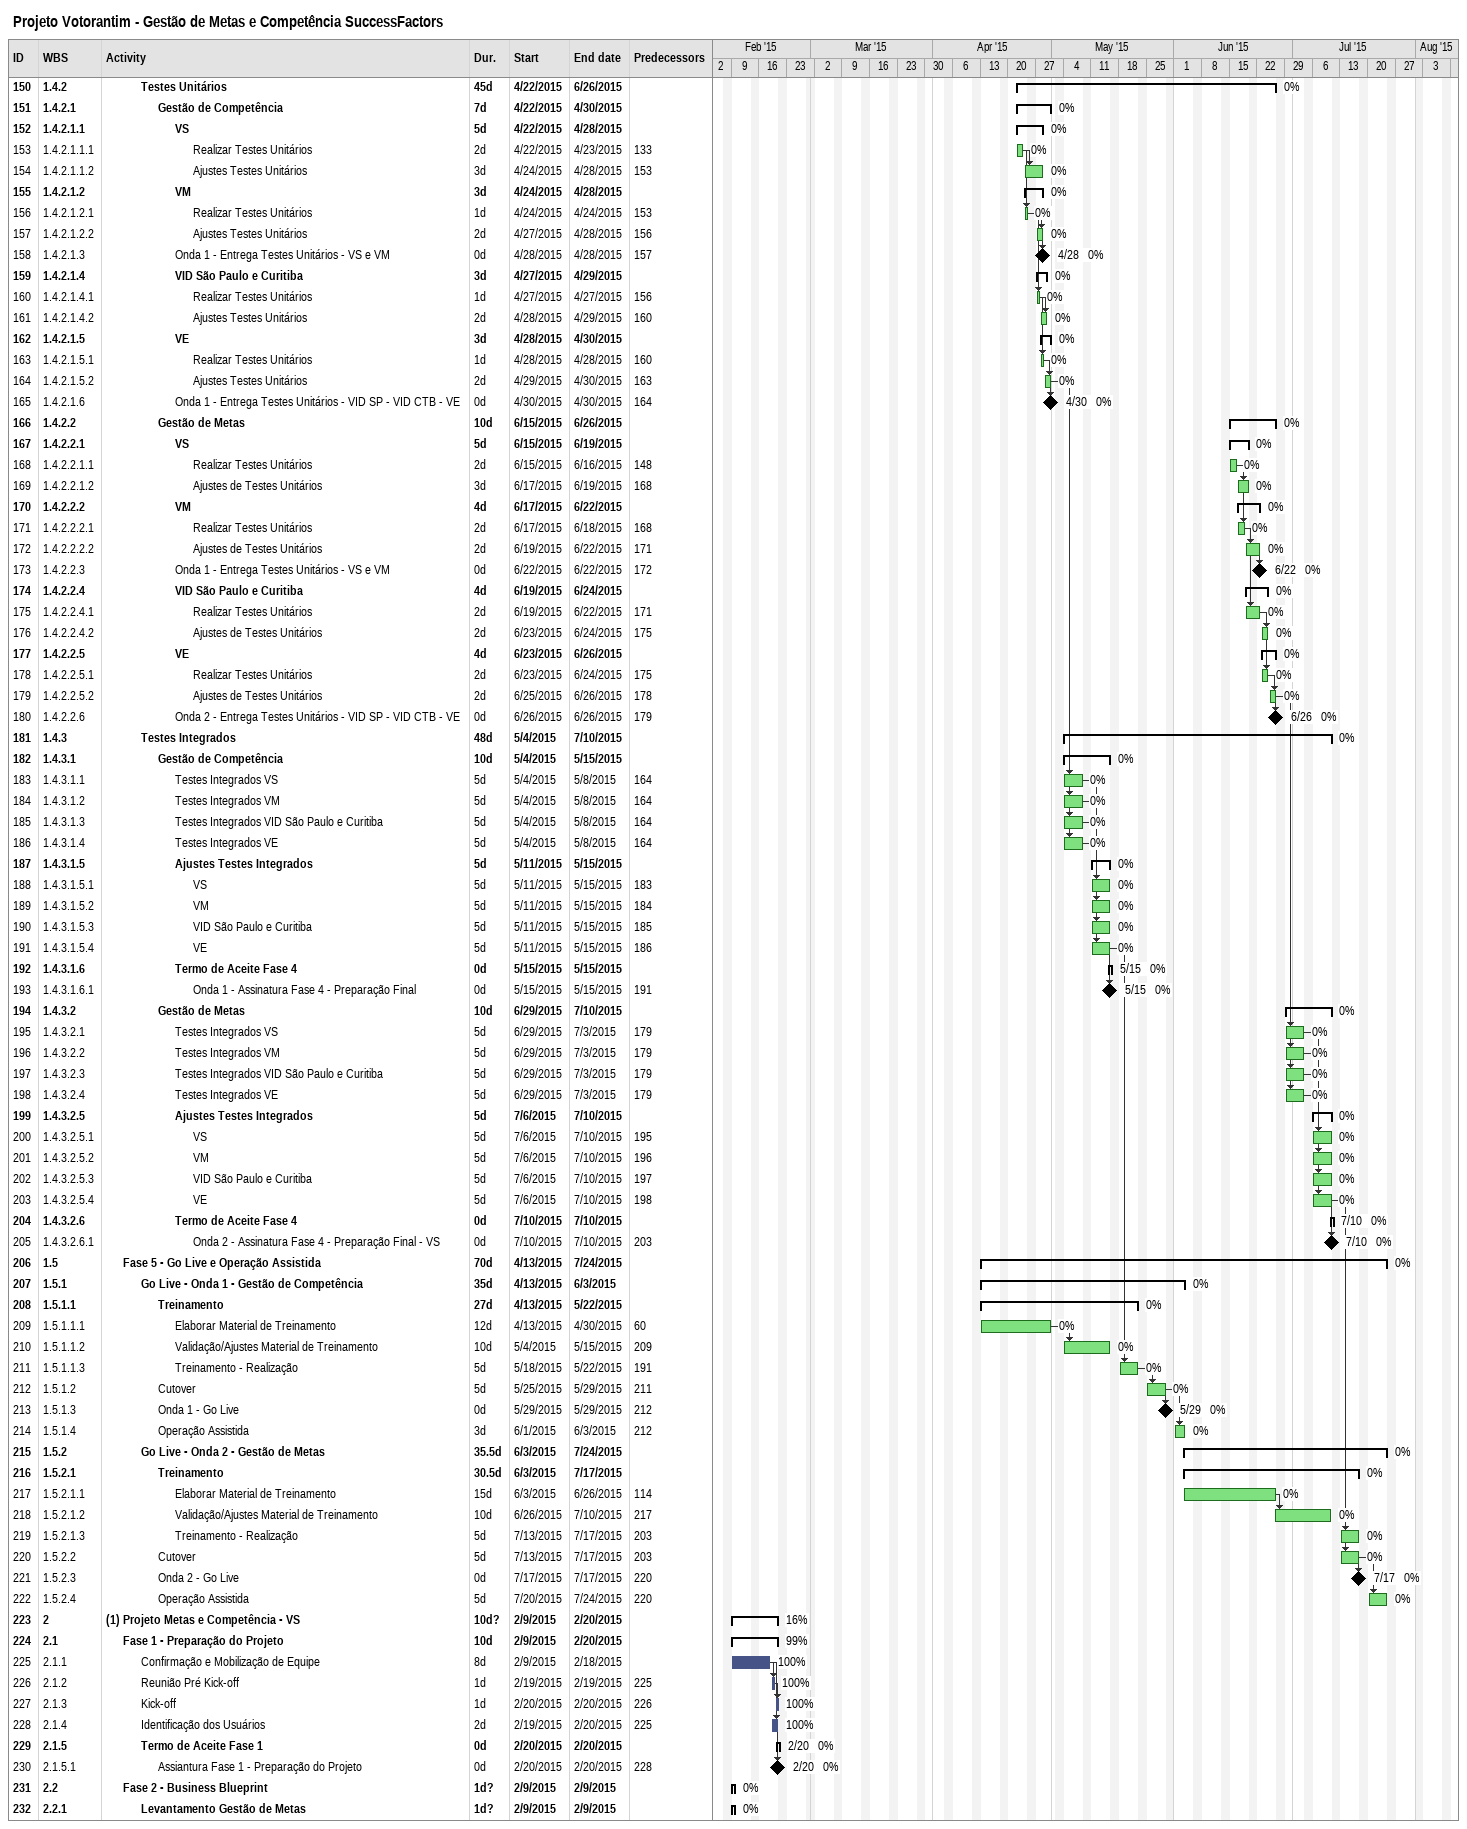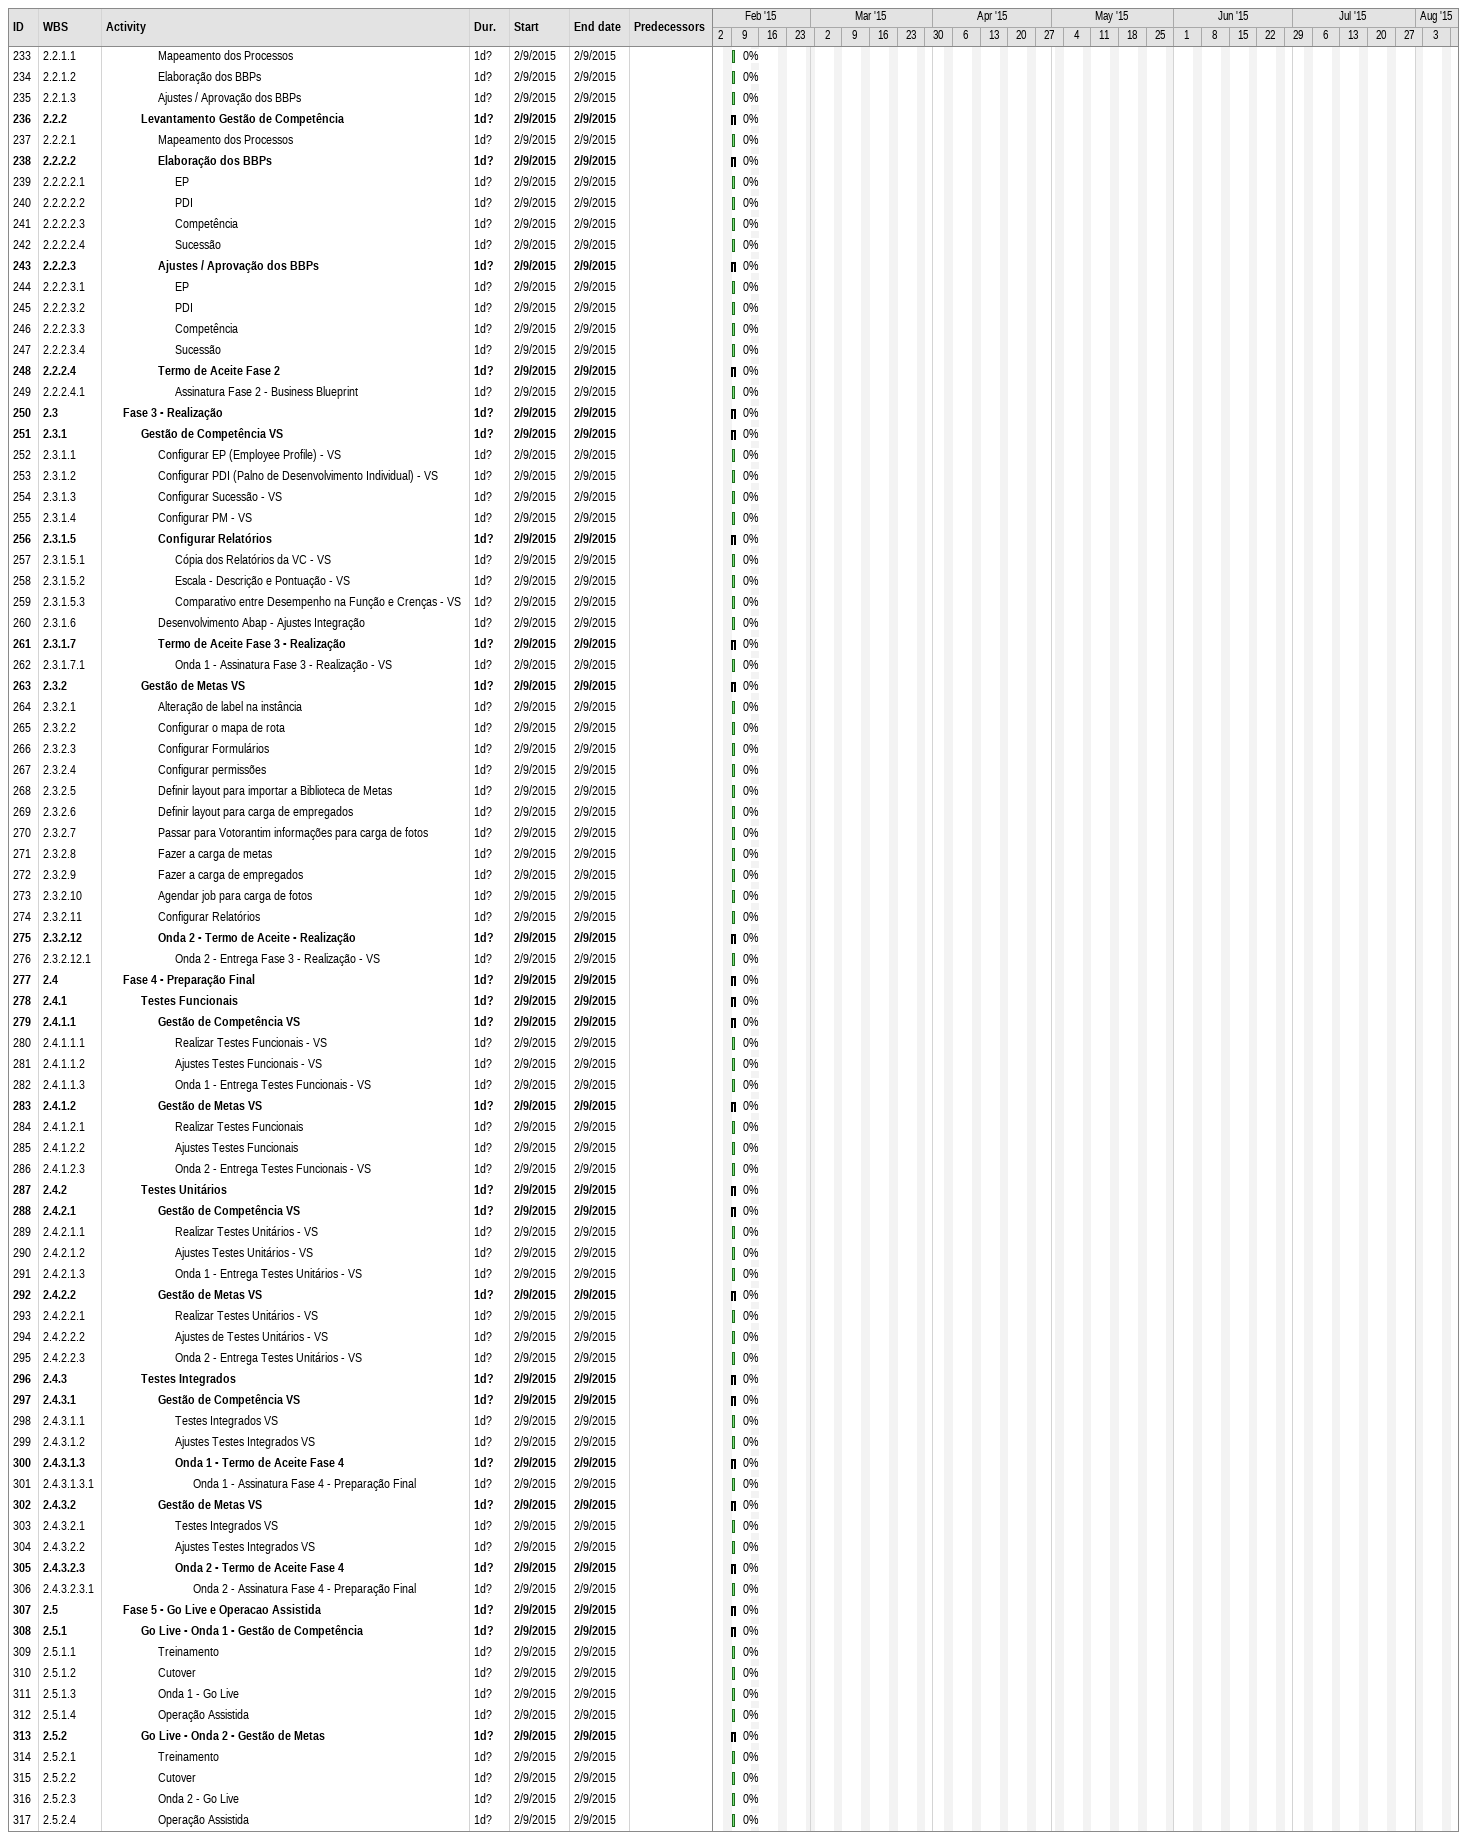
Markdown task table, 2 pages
Projeto Votorantim - Gestão de Metas e Competência SuccessFactors

| ID | WBS | Task | Duration | Start | Finish | Predecessors | % complete |
|---|---|---|---|---|---|---|---|
| 150 | 1.4.2 | **Testes Unitários** | 45d | 2015-04-22 | 2015-06-26 |  | 0 |
| 151 | 1.4.2.1 | **Gestão de Competência** | 7d | 2015-04-22 | 2015-04-30 |  | 0 |
| 152 | 1.4.2.1.1 | **VS** | 5d | 2015-04-22 | 2015-04-28 |  | 0 |
| 153 | 1.4.2.1.1.1 | Realizar Testes Unitários | 2d | 2015-04-22 | 2015-04-23 | 133 | 0 |
| 154 | 1.4.2.1.1.2 | Ajustes Testes Unitários | 3d | 2015-04-24 | 2015-04-28 | 153 | 0 |
| 155 | 1.4.2.1.2 | **VM** | 3d | 2015-04-24 | 2015-04-28 |  | 0 |
| 156 | 1.4.2.1.2.1 | Realizar Testes Unitários | 1d | 2015-04-24 | 2015-04-24 | 153 | 0 |
| 157 | 1.4.2.1.2.2 | Ajustes Testes Unitários | 2d | 2015-04-27 | 2015-04-28 | 156 | 0 |
| 158 | 1.4.2.1.3 | Onda 1 - Entrega Testes Unitários - VS e VM | 0d | 2015-04-28 | 2015-04-28 | 157 | 0 |
| 159 | 1.4.2.1.4 | **VID São Paulo e Curitiba** | 3d | 2015-04-27 | 2015-04-29 |  | 0 |
| 160 | 1.4.2.1.4.1 | Realizar Testes Unitários | 1d | 2015-04-27 | 2015-04-27 | 156 | 0 |
| 161 | 1.4.2.1.4.2 | Ajustes Testes Unitários | 2d | 2015-04-28 | 2015-04-29 | 160 | 0 |
| 162 | 1.4.2.1.5 | **VE** | 3d | 2015-04-28 | 2015-04-30 |  | 0 |
| 163 | 1.4.2.1.5.1 | Realizar Testes Unitários | 1d | 2015-04-28 | 2015-04-28 | 160 | 0 |
| 164 | 1.4.2.1.5.2 | Ajustes Testes Unitários | 2d | 2015-04-29 | 2015-04-30 | 163 | 0 |
| 165 | 1.4.2.1.6 | Onda 1 - Entrega Testes Unitários - VID SP - VID CTB - VE | 0d | 2015-04-30 | 2015-04-30 | 164 | 0 |
| 166 | 1.4.2.2 | **Gestão de Metas** | 10d | 2015-06-15 | 2015-06-26 |  | 0 |
| 167 | 1.4.2.2.1 | **VS** | 5d | 2015-06-15 | 2015-06-19 |  | 0 |
| 168 | 1.4.2.2.1.1 | Realizar Testes Unitários | 2d | 2015-06-15 | 2015-06-16 | 148 | 0 |
| 169 | 1.4.2.2.1.2 | Ajustes de Testes Unitários | 3d | 2015-06-17 | 2015-06-19 | 168 | 0 |
| 170 | 1.4.2.2.2 | **VM** | 4d | 2015-06-17 | 2015-06-22 |  | 0 |
| 171 | 1.4.2.2.2.1 | Realizar Testes Unitários | 2d | 2015-06-17 | 2015-06-18 | 168 | 0 |
| 172 | 1.4.2.2.2.2 | Ajustes de Testes Unitários | 2d | 2015-06-19 | 2015-06-22 | 171 | 0 |
| 173 | 1.4.2.2.3 | Onda 1 - Entrega Testes Unitários - VS e VM | 0d | 2015-06-22 | 2015-06-22 | 172 | 0 |
| 174 | 1.4.2.2.4 | **VID São Paulo e Curitiba** | 4d | 2015-06-19 | 2015-06-24 |  | 0 |
| 175 | 1.4.2.2.4.1 | Realizar Testes Unitários | 2d | 2015-06-19 | 2015-06-22 | 171 | 0 |
| 176 | 1.4.2.2.4.2 | Ajustes de Testes Unitários | 2d | 2015-06-23 | 2015-06-24 | 175 | 0 |
| 177 | 1.4.2.2.5 | **VE** | 4d | 2015-06-23 | 2015-06-26 |  | 0 |
| 178 | 1.4.2.2.5.1 | Realizar Testes Unitários | 2d | 2015-06-23 | 2015-06-24 | 175 | 0 |
| 179 | 1.4.2.2.5.2 | Ajustes de Testes Unitários | 2d | 2015-06-25 | 2015-06-26 | 178 | 0 |
| 180 | 1.4.2.2.6 | Onda 2 - Entrega Testes Unitários - VID SP - VID CTB - VE | 0d | 2015-06-26 | 2015-06-26 | 179 | 0 |
| 181 | 1.4.3 | **Testes Integrados** | 48d | 2015-05-04 | 2015-07-10 |  | 0 |
| 182 | 1.4.3.1 | **Gestão de Competência** | 10d | 2015-05-04 | 2015-05-15 |  | 0 |
| 183 | 1.4.3.1.1 | Testes Integrados VS | 5d | 2015-05-04 | 2015-05-08 | 164 | 0 |
| 184 | 1.4.3.1.2 | Testes Integrados VM | 5d | 2015-05-04 | 2015-05-08 | 164 | 0 |
| 185 | 1.4.3.1.3 | Testes Integrados VID São Paulo e Curitiba | 5d | 2015-05-04 | 2015-05-08 | 164 | 0 |
| 186 | 1.4.3.1.4 | Testes Integrados VE | 5d | 2015-05-04 | 2015-05-08 | 164 | 0 |
| 187 | 1.4.3.1.5 | **Ajustes Testes Integrados** | 5d | 2015-05-11 | 2015-05-15 |  | 0 |
| 188 | 1.4.3.1.5.1 | VS | 5d | 2015-05-11 | 2015-05-15 | 183 | 0 |
| 189 | 1.4.3.1.5.2 | VM | 5d | 2015-05-11 | 2015-05-15 | 184 | 0 |
| 190 | 1.4.3.1.5.3 | VID São Paulo e Curitiba | 5d | 2015-05-11 | 2015-05-15 | 185 | 0 |
| 191 | 1.4.3.1.5.4 | VE | 5d | 2015-05-11 | 2015-05-15 | 186 | 0 |
| 192 | 1.4.3.1.6 | **Termo de Aceite Fase 4** | 0d | 2015-05-15 | 2015-05-15 |  | 0 |
| 193 | 1.4.3.1.6.1 | Onda 1 - Assinatura Fase 4 - Preparação Final | 0d | 2015-05-15 | 2015-05-15 | 191 | 0 |
| 194 | 1.4.3.2 | **Gestão de Metas** | 10d | 2015-06-29 | 2015-07-10 |  | 0 |
| 195 | 1.4.3.2.1 | Testes Integrados VS | 5d | 2015-06-29 | 2015-07-03 | 179 | 0 |
| 196 | 1.4.3.2.2 | Testes Integrados VM | 5d | 2015-06-29 | 2015-07-03 | 179 | 0 |
| 197 | 1.4.3.2.3 | Testes Integrados VID São Paulo e Curitiba | 5d | 2015-06-29 | 2015-07-03 | 179 | 0 |
| 198 | 1.4.3.2.4 | Testes Integrados VE | 5d | 2015-06-29 | 2015-07-03 | 179 | 0 |
| 199 | 1.4.3.2.5 | **Ajustes Testes Integrados** | 5d | 2015-07-06 | 2015-07-10 |  | 0 |
| 200 | 1.4.3.2.5.1 | VS | 5d | 2015-07-06 | 2015-07-10 | 195 | 0 |
| 201 | 1.4.3.2.5.2 | VM | 5d | 2015-07-06 | 2015-07-10 | 196 | 0 |
| 202 | 1.4.3.2.5.3 | VID São Paulo e Curitiba | 5d | 2015-07-06 | 2015-07-10 | 197 | 0 |
| 203 | 1.4.3.2.5.4 | VE | 5d | 2015-07-06 | 2015-07-10 | 198 | 0 |
| 204 | 1.4.3.2.6 | **Termo de Aceite Fase 4** | 0d | 2015-07-10 | 2015-07-10 |  | 0 |
| 205 | 1.4.3.2.6.1 | Onda 2 - Assinatura Fase 4 - Preparação Final - VS | 0d | 2015-07-10 | 2015-07-10 | 203 | 0 |
| 206 | 1.5 | **Fase 5 - Go Live e Operação Assistida** | 70d | 2015-04-13 | 2015-07-24 |  | 0 |
| 207 | 1.5.1 | **Go Live - Onda 1 - Gestão de Competência** | 35d | 2015-04-13 | 2015-06-03 |  | 0 |
| 208 | 1.5.1.1 | **Treinamento** | 27d | 2015-04-13 | 2015-05-22 |  | 0 |
| 209 | 1.5.1.1.1 | Elaborar Material de Treinamento | 12d | 2015-04-13 | 2015-04-30 | 60 | 0 |
| 210 | 1.5.1.1.2 | Validação/Ajustes Material de Treinamento | 10d | 2015-05-04 | 2015-05-15 | 209 | 0 |
| 211 | 1.5.1.1.3 | Treinamento - Realização | 5d | 2015-05-18 | 2015-05-22 | 191 | 0 |
| 212 | 1.5.1.2 | Cutover | 5d | 2015-05-25 | 2015-05-29 | 211 | 0 |
| 213 | 1.5.1.3 | Onda 1 - Go Live | 0d | 2015-05-29 | 2015-05-29 | 212 | 0 |
| 214 | 1.5.1.4 | Operação Assistida | 3d | 2015-06-01 | 2015-06-03 | 212 | 0 |
| 215 | 1.5.2 | **Go Live - Onda 2 - Gestão de Metas** | 35.5d | 2015-06-03 | 2015-07-24 |  | 0 |
| 216 | 1.5.2.1 | **Treinamento** | 30.5d | 2015-06-03 | 2015-07-17 |  | 0 |
| 217 | 1.5.2.1.1 | Elaborar Material de Treinamento | 15d | 2015-06-03 | 2015-06-26 | 114 | 0 |
| 218 | 1.5.2.1.2 | Validação/Ajustes Material de Treinamento | 10d | 2015-06-26 | 2015-07-10 | 217 | 0 |
| 219 | 1.5.2.1.3 | Treinamento - Realização | 5d | 2015-07-13 | 2015-07-17 | 203 | 0 |
| 220 | 1.5.2.2 | Cutover | 5d | 2015-07-13 | 2015-07-17 | 203 | 0 |
| 221 | 1.5.2.3 | Onda 2 - Go Live | 0d | 2015-07-17 | 2015-07-17 | 220 | 0 |
| 222 | 1.5.2.4 | Operação Assistida | 5d | 2015-07-20 | 2015-07-24 | 220 | 0 |
| 223 | 2 | **(1) Projeto Metas e Competência - VS** | 10d? | 2015-02-09 | 2015-02-20 |  | 16 |
| 224 | 2.1 | **Fase 1 - Preparação do Projeto** | 10d | 2015-02-09 | 2015-02-20 |  | 99 |
| 225 | 2.1.1 | Confirmação e Mobilização de Equipe | 8d | 2015-02-09 | 2015-02-18 |  | 100 |
| 226 | 2.1.2 | Reunião Pré Kick-off | 1d | 2015-02-19 | 2015-02-19 | 225 | 100 |
| 227 | 2.1.3 | Kick-off | 1d | 2015-02-20 | 2015-02-20 | 226 | 100 |
| 228 | 2.1.4 | Identificação dos Usuários | 2d | 2015-02-19 | 2015-02-20 | 225 | 100 |
| 229 | 2.1.5 | **Termo de Aceite Fase 1** | 0d | 2015-02-20 | 2015-02-20 |  | 0 |
| 230 | 2.1.5.1 | Assiantura Fase 1 - Preparação do Projeto | 0d | 2015-02-20 | 2015-02-20 | 228 | 0 |
| 231 | 2.2 | **Fase 2 - Business Blueprint** | 1d? | 2015-02-09 | 2015-02-09 |  | 0 |
| 232 | 2.2.1 | **Levantamento Gestão de Metas** | 1d? | 2015-02-09 | 2015-02-09 |  | 0 |
| 233 | 2.2.1.1 | Mapeamento dos Processos | 1d? | 2015-02-09 | 2015-02-09 |  | 0 |
| 234 | 2.2.1.2 | Elaboração dos BBPs | 1d? | 2015-02-09 | 2015-02-09 |  | 0 |
| 235 | 2.2.1.3 | Ajustes / Aprovação dos BBPs | 1d? | 2015-02-09 | 2015-02-09 |  | 0 |
| 236 | 2.2.2 | **Levantamento Gestão de Competência** | 1d? | 2015-02-09 | 2015-02-09 |  | 0 |
| 237 | 2.2.2.1 | Mapeamento dos Processos | 1d? | 2015-02-09 | 2015-02-09 |  | 0 |
| 238 | 2.2.2.2 | **Elaboração dos BBPs** | 1d? | 2015-02-09 | 2015-02-09 |  | 0 |
| 239 | 2.2.2.2.1 | EP | 1d? | 2015-02-09 | 2015-02-09 |  | 0 |
| 240 | 2.2.2.2.2 | PDI | 1d? | 2015-02-09 | 2015-02-09 |  | 0 |
| 241 | 2.2.2.2.3 | Competência | 1d? | 2015-02-09 | 2015-02-09 |  | 0 |
| 242 | 2.2.2.2.4 | Sucessão | 1d? | 2015-02-09 | 2015-02-09 |  | 0 |
| 243 | 2.2.2.3 | **Ajustes / Aprovação dos BBPs** | 1d? | 2015-02-09 | 2015-02-09 |  | 0 |
| 244 | 2.2.2.3.1 | EP | 1d? | 2015-02-09 | 2015-02-09 |  | 0 |
| 245 | 2.2.2.3.2 | PDI | 1d? | 2015-02-09 | 2015-02-09 |  | 0 |
| 246 | 2.2.2.3.3 | Competência | 1d? | 2015-02-09 | 2015-02-09 |  | 0 |
| 247 | 2.2.2.3.4 | Sucessão | 1d? | 2015-02-09 | 2015-02-09 |  | 0 |
| 248 | 2.2.2.4 | **Termo de Aceite Fase 2** | 1d? | 2015-02-09 | 2015-02-09 |  | 0 |
| 249 | 2.2.2.4.1 | Assinatura Fase 2 - Business Blueprint | 1d? | 2015-02-09 | 2015-02-09 |  | 0 |
| 250 | 2.3 | **Fase 3 - Realização** | 1d? | 2015-02-09 | 2015-02-09 |  | 0 |
| 251 | 2.3.1 | **Gestão de Competência VS** | 1d? | 2015-02-09 | 2015-02-09 |  | 0 |
| 252 | 2.3.1.1 | Configurar EP (Employee Profile) - VS | 1d? | 2015-02-09 | 2015-02-09 |  | 0 |
| 253 | 2.3.1.2 | Configurar PDI (Palno de Desenvolvimento Individual) - VS | 1d? | 2015-02-09 | 2015-02-09 |  | 0 |
| 254 | 2.3.1.3 | Configurar Sucessão - VS | 1d? | 2015-02-09 | 2015-02-09 |  | 0 |
| 255 | 2.3.1.4 | Configurar PM - VS | 1d? | 2015-02-09 | 2015-02-09 |  | 0 |
| 256 | 2.3.1.5 | **Configurar Relatórios** | 1d? | 2015-02-09 | 2015-02-09 |  | 0 |
| 257 | 2.3.1.5.1 | Cópia dos Relatórios da VC - VS | 1d? | 2015-02-09 | 2015-02-09 |  | 0 |
| 258 | 2.3.1.5.2 | Escala - Descrição e Pontuação - VS | 1d? | 2015-02-09 | 2015-02-09 |  | 0 |
| 259 | 2.3.1.5.3 | Comparativo entre Desempenho na Função e Crenças - VS | 1d? | 2015-02-09 | 2015-02-09 |  | 0 |
| 260 | 2.3.1.6 | Desenvolvimento Abap - Ajustes Integração | 1d? | 2015-02-09 | 2015-02-09 |  | 0 |
| 261 | 2.3.1.7 | **Termo de Aceite Fase 3 - Realização** | 1d? | 2015-02-09 | 2015-02-09 |  | 0 |
| 262 | 2.3.1.7.1 | Onda 1 - Assinatura Fase 3 - Realização - VS | 1d? | 2015-02-09 | 2015-02-09 |  | 0 |
| 263 | 2.3.2 | **Gestão de Metas VS** | 1d? | 2015-02-09 | 2015-02-09 |  | 0 |
| 264 | 2.3.2.1 | Alteração de label na instância | 1d? | 2015-02-09 | 2015-02-09 |  | 0 |
| 265 | 2.3.2.2 | Configurar o mapa de rota | 1d? | 2015-02-09 | 2015-02-09 |  | 0 |
| 266 | 2.3.2.3 | Configurar Formulários | 1d? | 2015-02-09 | 2015-02-09 |  | 0 |
| 267 | 2.3.2.4 | Configurar permissões | 1d? | 2015-02-09 | 2015-02-09 |  | 0 |
| 268 | 2.3.2.5 | Definir layout para importar a Biblioteca de Metas | 1d? | 2015-02-09 | 2015-02-09 |  | 0 |
| 269 | 2.3.2.6 | Definir layout para carga de empregados | 1d? | 2015-02-09 | 2015-02-09 |  | 0 |
| 270 | 2.3.2.7 | Passar para Votorantim informações para carga de fotos | 1d? | 2015-02-09 | 2015-02-09 |  | 0 |
| 271 | 2.3.2.8 | Fazer a carga de metas | 1d? | 2015-02-09 | 2015-02-09 |  | 0 |
| 272 | 2.3.2.9 | Fazer a carga de empregados | 1d? | 2015-02-09 | 2015-02-09 |  | 0 |
| 273 | 2.3.2.10 | Agendar job para carga de fotos | 1d? | 2015-02-09 | 2015-02-09 |  | 0 |
| 274 | 2.3.2.11 | Configurar Relatórios | 1d? | 2015-02-09 | 2015-02-09 |  | 0 |
| 275 | 2.3.2.12 | **Onda 2 - Termo de Aceite - Realização** | 1d? | 2015-02-09 | 2015-02-09 |  | 0 |
| 276 | 2.3.2.12.1 | Onda 2 - Entrega Fase 3 - Realização - VS | 1d? | 2015-02-09 | 2015-02-09 |  | 0 |
| 277 | 2.4 | **Fase 4 - Preparação Final** | 1d? | 2015-02-09 | 2015-02-09 |  | 0 |
| 278 | 2.4.1 | **Testes Funcionais** | 1d? | 2015-02-09 | 2015-02-09 |  | 0 |
| 279 | 2.4.1.1 | **Gestão de Competência VS** | 1d? | 2015-02-09 | 2015-02-09 |  | 0 |
| 280 | 2.4.1.1.1 | Realizar Testes Funcionais - VS | 1d? | 2015-02-09 | 2015-02-09 |  | 0 |
| 281 | 2.4.1.1.2 | Ajustes Testes Funcionais - VS | 1d? | 2015-02-09 | 2015-02-09 |  | 0 |
| 282 | 2.4.1.1.3 | Onda 1 - Entrega Testes Funcionais - VS | 1d? | 2015-02-09 | 2015-02-09 |  | 0 |
| 283 | 2.4.1.2 | **Gestão de Metas VS** | 1d? | 2015-02-09 | 2015-02-09 |  | 0 |
| 284 | 2.4.1.2.1 | Realizar Testes Funcionais | 1d? | 2015-02-09 | 2015-02-09 |  | 0 |
| 285 | 2.4.1.2.2 | Ajustes Testes Funcionais | 1d? | 2015-02-09 | 2015-02-09 |  | 0 |
| 286 | 2.4.1.2.3 | Onda 2 - Entrega Testes Funcionais - VS | 1d? | 2015-02-09 | 2015-02-09 |  | 0 |
| 287 | 2.4.2 | **Testes Unitários** | 1d? | 2015-02-09 | 2015-02-09 |  | 0 |
| 288 | 2.4.2.1 | **Gestão de Competência VS** | 1d? | 2015-02-09 | 2015-02-09 |  | 0 |
| 289 | 2.4.2.1.1 | Realizar Testes Unitários - VS | 1d? | 2015-02-09 | 2015-02-09 |  | 0 |
| 290 | 2.4.2.1.2 | Ajustes Testes Unitários - VS | 1d? | 2015-02-09 | 2015-02-09 |  | 0 |
| 291 | 2.4.2.1.3 | Onda 1 - Entrega Testes Unitários - VS | 1d? | 2015-02-09 | 2015-02-09 |  | 0 |
| 292 | 2.4.2.2 | **Gestão de Metas VS** | 1d? | 2015-02-09 | 2015-02-09 |  | 0 |
| 293 | 2.4.2.2.1 | Realizar Testes Unitários - VS | 1d? | 2015-02-09 | 2015-02-09 |  | 0 |
| 294 | 2.4.2.2.2 | Ajustes de Testes Unitários - VS | 1d? | 2015-02-09 | 2015-02-09 |  | 0 |
| 295 | 2.4.2.2.3 | Onda 2 - Entrega Testes Unitários - VS | 1d? | 2015-02-09 | 2015-02-09 |  | 0 |
| 296 | 2.4.3 | **Testes Integrados** | 1d? | 2015-02-09 | 2015-02-09 |  | 0 |
| 297 | 2.4.3.1 | **Gestão de Competência VS** | 1d? | 2015-02-09 | 2015-02-09 |  | 0 |
| 298 | 2.4.3.1.1 | Testes Integrados VS | 1d? | 2015-02-09 | 2015-02-09 |  | 0 |
| 299 | 2.4.3.1.2 | Ajustes Testes Integrados VS | 1d? | 2015-02-09 | 2015-02-09 |  | 0 |
| 300 | 2.4.3.1.3 | **Onda 1 - Termo de Aceite Fase 4** | 1d? | 2015-02-09 | 2015-02-09 |  | 0 |
| 301 | 2.4.3.1.3.1 | Onda 1 - Assinatura Fase 4 - Preparação Final | 1d? | 2015-02-09 | 2015-02-09 |  | 0 |
| 302 | 2.4.3.2 | **Gestão de Metas VS** | 1d? | 2015-02-09 | 2015-02-09 |  | 0 |
| 303 | 2.4.3.2.1 | Testes Integrados VS | 1d? | 2015-02-09 | 2015-02-09 |  | 0 |
| 304 | 2.4.3.2.2 | Ajustes Testes Integrados VS | 1d? | 2015-02-09 | 2015-02-09 |  | 0 |
| 305 | 2.4.3.2.3 | **Onda 2 - Termo de Aceite Fase 4** | 1d? | 2015-02-09 | 2015-02-09 |  | 0 |
| 306 | 2.4.3.2.3.1 | Onda 2 - Assinatura Fase 4 - Preparação Final | 1d? | 2015-02-09 | 2015-02-09 |  | 0 |
| 307 | 2.5 | **Fase 5 - Go Live e Operacao Assistida** | 1d? | 2015-02-09 | 2015-02-09 |  | 0 |
| 308 | 2.5.1 | **Go Live - Onda 1 - Gestão de Competência** | 1d? | 2015-02-09 | 2015-02-09 |  | 0 |
| 309 | 2.5.1.1 | Treinamento | 1d? | 2015-02-09 | 2015-02-09 |  | 0 |
| 310 | 2.5.1.2 | Cutover | 1d? | 2015-02-09 | 2015-02-09 |  | 0 |
| 311 | 2.5.1.3 | Onda 1 - Go Live | 1d? | 2015-02-09 | 2015-02-09 |  | 0 |
| 312 | 2.5.1.4 | Operação Assistida | 1d? | 2015-02-09 | 2015-02-09 |  | 0 |
| 313 | 2.5.2 | **Go Live - Onda 2 - Gestão de Metas** | 1d? | 2015-02-09 | 2015-02-09 |  | 0 |
| 314 | 2.5.2.1 | Treinamento | 1d? | 2015-02-09 | 2015-02-09 |  | 0 |
| 315 | 2.5.2.2 | Cutover | 1d? | 2015-02-09 | 2015-02-09 |  | 0 |
| 316 | 2.5.2.3 | Onda 2 - Go Live | 1d? | 2015-02-09 | 2015-02-09 |  | 0 |
| 317 | 2.5.2.4 | Operação Assistida | 1d? | 2015-02-09 | 2015-02-09 |  | 0 |
